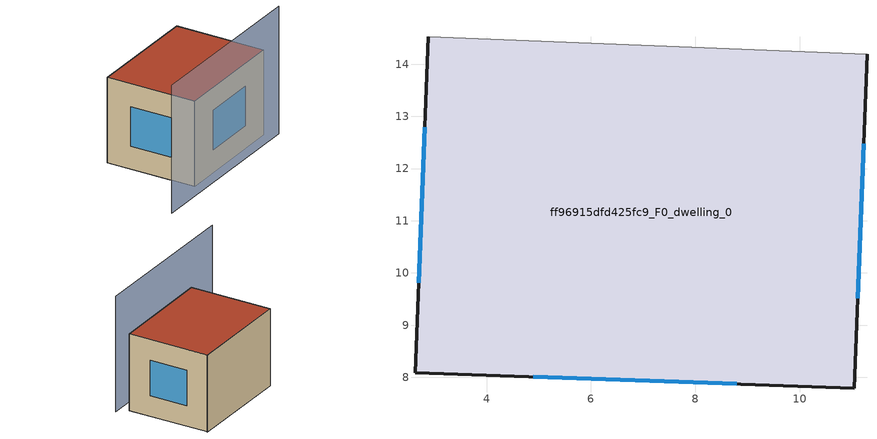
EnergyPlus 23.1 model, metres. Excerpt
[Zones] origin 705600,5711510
ff96915dfd425fc9_F0_dwelling_0
 floor ground (EU_floor_Construction): 11.05,7.79 11.29,14.2 2.88,14.52 2.64,8.09 z0
 wall outside (EU_wall_Construction): 11.29,14.2 11.05,7.79 2.64,8.09 2.88,14.52 z0:6
 wall adiabatic (EU_wall_Construction): 2.88,14.52 11.29,14.2 z0:6
 window (EU_Window_Construction): 11.23,12.48 11.11,9.51 / 8.79,7.87 4.9,8.01 / 2.7,9.82 2.82,12.79 z1.61:4.39
 roof outside (EU_roof_Construction): 11.29,14.2 11.05,7.79 2.64,8.09 2.88,14.52 z6
shading: -1.3,7.56 11.63,7.03 z0:9; 11.3,14.17 2.88,14.52 z0:6
[Building]
EU S2 Campaign: North Axis=0; Terrain=City; Solar Distribution=FullExterior
[Site:Location]
London: Latitude=51.5; Longitude=-0.5; Time Zone=0; Elevation=25
[SizingPeriod:WeatherFileDays]
AnnualSizingPeriod: Begin Month=1; Begin Day of Month=1; End Month=12; End Day of Month=31; Day of Week for Start Day=Monday; Use Weather File Daylight Saving Period=No; Use Weather File Rain and Snow Indicators=No
[MATERIAL]
EU_InternalMass_Material: Roughness=MediumRough; Thickness=0.1; Conductivity=1; Density=1800; Specific Heat=900; Thermal Absorptance=0.9; Solar Absorptance=0.7; Visible Absorptance=0.7
[MATERIAL:NOMASS] Roughness=MediumRough; Thermal Absorptance=0.9; Solar Absorptance=0.7; Visible Absorptance=0.7
Name | Thermal Resistance
EU_wall_NoMass | 0.735294
EU_roof_NoMass | 0.520833
EU_floor_NoMass | 1.81159
[WINDOWMATERIAL:SIMPLEGLAZINGSYSTEM]
EU_Window_SimpleGlazing: UFactor=3.92; Solar Heat Gain Coefficient=0.85; Visible Transmittance=0.85
[CONSTRUCTION]
EU_wall_Construction: EU_wall_NoMass
EU_roof_Construction: EU_roof_NoMass
EU_floor_Construction: EU_floor_NoMass
EU_InternalMass_Construction: EU_InternalMass_Material
EU_Window_Construction: EU_Window_SimpleGlazing
[ZONE]
ff96915dfd425fc9_F0_dwelling_0: Type=1; Multiplier=1; Ceiling Height=autocalculate; Volume=324.312; Floor Area=autocalculate; Part of Total Floor Area=Yes
[INTERNALMASS]
ff96915dfd425fc9_F0_dwelling_0_EU_InternalMass: Construction=EU_InternalMass_Construction; Zone or ZoneList=ff96915dfd425fc9_F0_dwelling_0; Surface Area=54.052
[OTHEREQUIPMENT]
EU_Step8_InternalGain_ff96915dfd425fc9_F0_dwelling_0_f000: Fuel Type=Electricity; Zone or ZoneList or Space or SpaceList=ff96915dfd425fc9_F0_dwelling_0; Schedule=EU_Step8_GainSchedule_ff96915dfd425fc9_F0_dwelling_0_f000; Design Level Calculation Method=Watts/Area; Power per Zone Floor Area=1; Fraction Latent=0; Fraction Radiant=0; Fraction Lost=0; Carbon Dioxide Generation Rate=0; EndUse Subcategory=EU_Step8_InternalGains
[ZONEVENTILATION:DESIGNFLOWRATE]
EU_ConstantAir_ff96915dfd425fc9_F0_dwelling_0: Zone or ZoneList or Space or SpaceList=ff96915dfd425fc9_F0_dwelling_0; Schedule=EU_AlwaysOn; Design Flow Rate Calculation Method=AirChanges/Hour; Air Changes per Hour=0.48; Ventilation Type=Natural; Fan Pressure Rise=0; Fan Total Efficiency=1; Constant Term Coefficient=1; Temperature Term Coefficient=0; Velocity Term Coefficient=0; Velocity Squared Term Coefficient=0; Minimum Indoor Temperature=-100; Maximum Indoor Temperature=100; Delta Temperature=-100; Minimum Outdoor Temperature=-100; Maximum Outdoor Temperature=100; Maximum Wind Speed=40
[HVACTEMPLATE:THERMOSTAT]
EU_HeatOnly_ff96915dfd425fc9_F0_dwelling_0: Constant Heating Setpoint=20; Constant Cooling Setpoint=50
[HVACTEMPLATE:ZONE:IDEALLOADSAIRSYSTEM]
ff96915dfd425fc9_F0_dwelling_0: Template Thermostat=EU_HeatOnly_ff96915dfd425fc9_F0_dwelling_0; System Availability Schedule=EU_AlwaysOn; Maximum Heating Supply Air Temperature=50; Minimum Cooling Supply Air Temperature=13; Maximum Heating Supply Air Humidity Ratio=0.0156; Minimum Cooling Supply Air Humidity Ratio=0.0077; Heating Limit=NoLimit; Cooling Limit=NoLimit; Heating Availability Schedule=EU_AlwaysOn; Cooling Availability Schedule=EU_CoolingOff; Dehumidification Control Type=ConstantSensibleHeatRatio; Cooling Sensible Heat Ratio=0.7; Dehumidification Setpoint=60; Humidification Control Type=None; Humidification Setpoint=30; Outdoor Air Method=None; Outdoor Air Flow Rate per Person=0.00944; Outdoor Air Flow Rate per Zone Floor Area=0; Outdoor Air Flow Rate per Zone=0; Demand Controlled Ventilation Type=None; Outdoor Air Economizer Type=NoEconomizer; Heat Recovery Type=None; Sensible Heat Recovery Effectiveness=0.7; Latent Heat Recovery Effectiveness=0.65
[SIZING:ZONE]
ff96915dfd425fc9_F0_dwelling_0: Zone Cooling Design Supply Air Temperature Input Method=SupplyAirTemperature; Zone Cooling Design Supply Air Temperature=13; Zone Heating Design Supply Air Temperature Input Method=SupplyAirTemperature; Zone Heating Design Supply Air Temperature=50; Zone Cooling Design Supply Air Humidity Ratio=0.008; Zone Heating Design Supply Air Humidity Ratio=0.008; Cooling Design Air Flow Method=DesignDay; Cooling Design Air Flow Rate=0; Cooling Minimum Air Flow per Zone Floor Area=0.000762; Cooling Minimum Air Flow=0; Cooling Minimum Air Flow Fraction=0.2; Heating Design Air Flow Method=DesignDay; Heating Design Air Flow Rate=0; Heating Maximum Air Flow per Zone Floor Area=0.002032; Heating Maximum Air Flow=0.141576; Heating Maximum Air Flow Fraction=0.3; Account for Dedicated Outdoor Air System=No; Dedicated Outdoor Air System Control Strategy=NeutralSupplyAir; Dedicated Outdoor Air Low Setpoint Temperature for Design=autosize; Dedicated Outdoor Air High Setpoint Temperature for Design=autosize; Zone Load Sizing Method=Sensible Load Only No Latent Load; Zone Latent Cooling Design Supply Air Humidity Ratio Input Method=HumidityRatioDifference; Zone Cooling Design Supply Air Humidity Ratio Difference=0.005; Zone Latent Heating Design Supply Air Humidity Ratio Input Method=HumidityRatioDifference; Zone Humidification Design Supply Air Humidity Ratio Difference=0.005
[SCHEDULE:CONSTANT]
Name | Hourly Value
EU_AlwaysOn | 1
EU_CoolingOff | 0
[SCHEDULE:FILE]
EU_Step8_GainSchedule_ff96915dfd425fc9_F0_dwelling_0_f000: File=../../schedules/ff96915dfd425fc9/ff96915dfd425fc9_F0_dwelling_0_f000_gain.csv; Column Number=1; Rows to Skip at Top=0; Number of Hours of Data=8760; Column Separator=Comma; Interpolate to Timestep=No; Minutes per Item=60; Adjust Schedule for Daylight Savings=Yes
